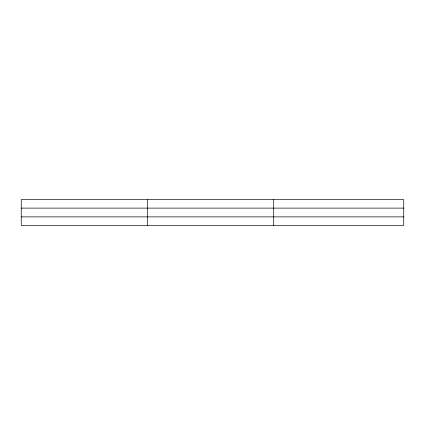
<?xml version="1.0" encoding="UTF-8"?>
<svg xmlns="http://www.w3.org/2000/svg" width="425" height="425" viewBox="0 0 425 425"><rect width="100%" height="100%" fill="white"/><g stroke="black" fill="none" stroke-linecap="round" stroke-linejoin="round"><path stroke-width="0.64" d="M147.475 199.607L147.475 225.393M273.7 199.607L273.7 225.393M403.75 208.117L403.75 199.607L21.25 199.607L21.25 225.393L403.75 225.393L403.75 208.117L21.25 208.117M21.25 216.883L403.75 216.883"/></g></svg>
